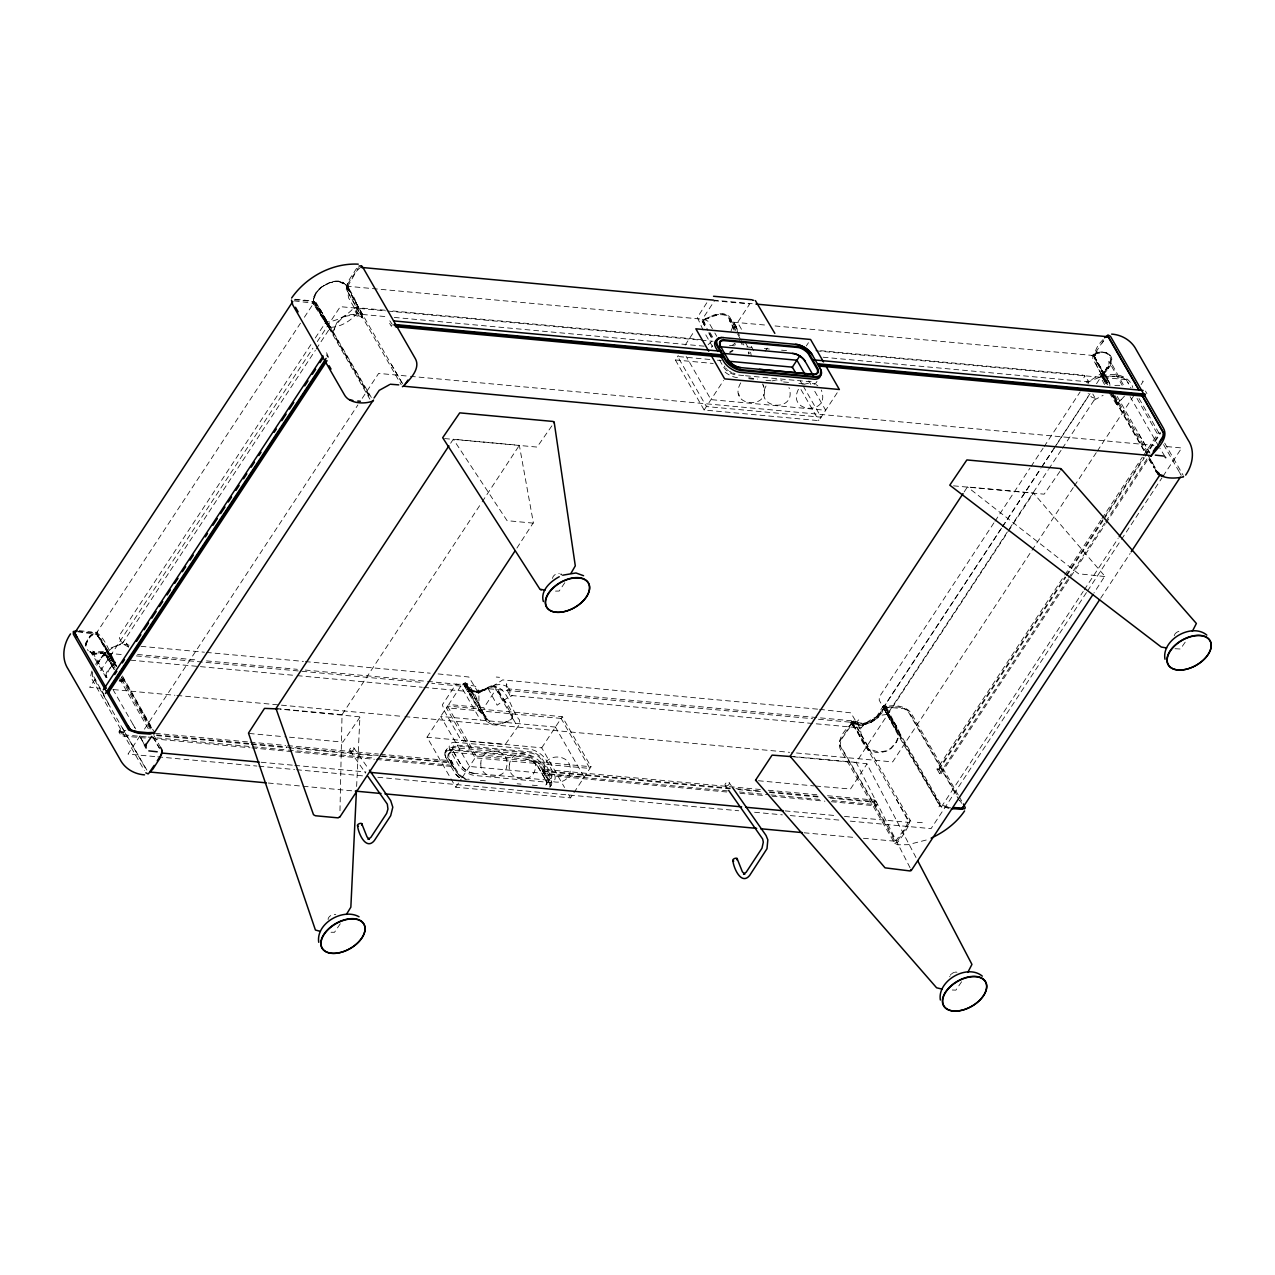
<?xml version="1.0" encoding="UTF-8"?>
<svg xmlns="http://www.w3.org/2000/svg" width="1275" height="1275" viewBox="0 0 1275 1275"><rect width="100%" height="100%" fill="white"/><g stroke="black" fill="none" stroke-linecap="round" stroke-linejoin="round"><path stroke-width="0.75" stroke-dasharray="5 3.75" d="M339.979 810.709L342.035 714.669L481.042 503.529M1104.517 384.556L1100.644 377.177L1100.755 375.169L1107.481 367.12L1106.828 368.045L1109.027 363.662L1108.804 361.255L1122.175 385.353M343.453 282.795C352.729 290.748 358.402 307.227 361.988 317.332L353.334 314.877L346.099 316.168A11.953 7.124 -29.9 0 0 341.11 319.021L336.281 324.488A17.101 10.2 -29.9 0 0 334.608 328.822L333.811 331.149L331.994 332.026L313.602 303.848M1105.266 381.958L1103.226 378.165L1103.05 374.165C1108.66 369.543 1116.677 359.646 1108.326 353.637A17.292 10.312 -29.9 0 0 1103.337 352.203C1080.244 351.007 1110.971 376.237 1109.872 385.688M1105.537 383.711L1102.014 375.36L1108.644 367.949L1108.023 368.762L1110.652 362.546L1110.525 363.646L1110.174 361.048L1124.853 387.52M516.917 548.075L533.348 522.686L519.339 445.342L453.294 439.222L450.011 444.21M356.633 786.484L359.917 716.853L279.958 709.123M92.438 671.989L92.374 675.973L146.386 769.909M145.334 738.018L121.189 735.834L119.053 732.105L119.834 730.033L125.763 730.575M450.681 762.896L451.477 760.824L454.155 765.494L453.278 766.61L450.681 762.896L377.639 756.123M726.654 791.998L544.6 775.152L542.497 770.706L543.246 769.335L760.378 789.496M874.092 802.214L874.873 800.126L877.567 804.796L876.674 805.928L874.092 802.214L828.686 797.991M509.984 695.385L507.083 690.046L506.334 683.751L509.809 690.492L509.984 695.385L861.023 727.977C867.558 720.582 877.057 714.813 887.097 714.558L1048.162 469.933M315.626 293.075L313.363 302.86L315.387 304.47L331.994 332.026L330.034 329.03M886.237 706.669C886.874 716.183 900.931 726.973 899.194 735.548L896.389 742.56L891.305 748.298A12.686 7.57 -29.9 0 1 886.029 751.31L880.292 752.633A18.121 10.806 -29.9 0 1 875.16 752.218L870.172 750.082C862.203 746.927 858.712 731.499 852.529 724.375L851.062 723.945L851.158 722.144L853.788 721.012L858.139 722.973L857.071 722.527L863.366 723.387L862.41 723.483C872.243 722.319 881.153 715.243 883.495 705.617L886.061 706.302L885.663 708.597L900.007 735.468M323.197 318.846L327.834 326.4L313.108 303.514L313.443 299.721M1102.636 378.388L1101.712 375.248C1105.393 369.463 1117.298 360.729 1107.784 353.494A16.623 10.009 -30.6 0 0 1102.923 352.059A15.348 9.212 -30.5 0 0 1097.122 352.729L1093.073 354.689L1092.755 358.817L1106.732 383.6M1093.073 354.689L1101.759 371.822M85.441 645.564L89.123 637.436L96.087 632.161C106 638.775 109.283 652.625 115.403 662.458L113.045 665.375A17.101 10.2 -29.9 0 0 109.14 669.502L106.638 675.192A11.953 7.124 -29.9 0 0 106.941 677.583L91.354 650.298L94.541 652.37L93.33 651.892L105.363 651.525L107.291 652.481L115.85 666.586M85.282 646.09L86.094 642.297M883.304 707.593L897.791 734.448L940.233 806.613M385.066 310.239L355.47 307.482L353.669 308.566L356.586 313.905L386.755 316.71M313.347 300.693L314.144 296.294M1101.903 376.842C1110.732 371.455 1129.682 374.802 1132.742 387.488M1100.644 377.177L1101.712 375.248M347.613 286.445L356.394 271.32L360.14 267.67M1094.986 355.837L1097.568 350.147M359.088 314.144L357.191 312.821L348.553 297.808L347.007 287.178L348.187 286.317M507.083 690.046L509.123 688.978L854.473 721.044L857.772 722.606L861.023 727.977M121.492 676.722L122.798 681.185L119.85 678.746M1111.306 391.457L1116.725 401.306L1117.872 404.526L1116.677 404.573L1119.036 401.657A17.101 10.2 -29.9 0 0 1122.924 397.529M313.108 303.514C313.443 292.533 322.463 284.15 332.902 281.966A16.113 9.802 -31.1 0 1 338.767 281.552M512.423 718.877L511.689 715.1L505.442 703.386L494.509 686.731L495.863 686.54C498.27 696.517 524.838 717.857 505.123 722.128C499.465 724.726 490.461 726.415 486.412 720.391M338.767 281.552L346.704 285.393L346.242 289.521L361.988 317.332M356.633 268.308L348.218 281.281L346.242 289.058L401.227 384.779M85.473 644.433C96.645 615.49 104.55 653.342 114.192 662.506C113.762 665.964 105.745 669.821 105.968 675.383A12.686 7.57 -29.9 0 0 106.909 678.969M737.125 328.838L733.89 322.718L730.575 321.507C727.579 307.673 711.147 317.045 702.86 319.515L707.944 330.592M730.862 331.484L734.496 322.304L767.12 325.221M938.958 806.82L939.691 805.242L885.296 711.163L883.432 707.115L884.388 705.346M704.629 325.826L702.143 320.822L702.86 319.515M91.912 671.017L90.748 675.686L91.513 678.396L144.362 770.467M122.209 681.344L119.133 681.089M445.087 752.298L446.425 749.652M452.896 748.282L452.784 748.776A10.009 5.18 33.4 0 1 456.546 746.162L531.34 753.095A10.009 5.18 33.4 0 1 538.974 756.967A9.658 5.004 33.4 0 1 541.429 759.581L550.178 774.802A9.658 5.004 33.4 0 1 550.625 777.224A10.009 5.18 33.4 0 1 546.832 780.029L547.597 780.013A10.806 5.594 33.4 0 0 551.692 776.985A10.439 5.419 33.4 0 0 551.214 774.355L542.369 759.008A10.439 5.419 33.4 0 0 539.723 756.171A10.806 5.594 33.4 0 0 531.484 752.011L456.53 745.046A10.806 5.594 33.4 0 0 452.434 748.074A10.439 5.419 33.4 0 0 452.912 750.688L453.199 751.389A9.658 5.004 33.4 0 1 452.752 748.967L449.645 753.318M546.417 783.982L549.764 779.009M486.317 719.849L485.52 716.901L480.213 712.183L463.016 683.798L465.152 682.89L467.622 683.958C484.309 701.887 481.344 738.289 512.598 718.383M314.001 296.74C316.806 288.485 325.109 283.719 333.11 281.568A16.623 10.025 -30.6 0 1 339.15 281.153A15.348 9.228 -30.4 0 1 343.469 282.779M1083.862 377.814L1084.69 375.743L1082.316 374.978L815.904 350.243M329.364 329.062L329.396 325.922C324.137 321.555 321.013 303.291 313.156 303.944M888.245 712.821L888.213 715.96L893.727 722.989L885.089 707.976L885.28 704.581M97.538 631.444L97.362 634.838M392.126 324.966L391.377 326.336L388.684 321.667L389.576 320.535L392.158 324.248M1087.957 383.839L1088.866 381.894L1084.69 375.743M359.948 717.235L342.832 742.098L284.835 736.775M798.437 389.273C786.293 413.451 831.236 415.427 821.307 390.07M766.02 385.99C753.445 409.689 797.831 412.861 788.986 387.6M936.997 769.096L939.691 773.766C943.197 774.339 939.213 768.49 936.997 769.096L1063.701 576.651M1102.445 373.942L1104.676 371.312M95.482 664.371L104.821 653.214L106.383 653.374L110.543 660.115M77.855 631.444L96.406 633.165L300.47 323.197M304.39 317.236L314.654 301.649L370.228 398.294M96.661 665.295L104.773 652.991L122.559 654.633M401.848 382.787L346.274 286.142L358.434 267.686M98.095 663.669C103.913 649.74 109.028 655.764 113.618 667.526M310.893 344.617L120.089 634.44L119.34 638.042L122.32 643.556L128.584 647.062M315.26 337.987L325.858 322.161C336.488 321.316 346.736 315.977 353.765 307.881M95.131 679.033L89.648 687.352L99.562 688.277M100.597 670.73L312.917 348.218M317.3 341.572L340.282 306.669L385.879 310.893M122.32 643.556L315.323 350.37M316.216 349.015L330.512 327.324C340.553 327.069 350.051 321.3 356.586 313.905M146.211 736.902L122.527 734.703L121.189 735.834M140.059 735.787L128.026 754.083L155.789 756.649M144.442 729.141L357.861 404.972M362.228 398.326L378.643 373.4L408.398 376.157M482.125 501.872L519.339 445.342M551.868 425.85L537.062 447.079L443.461 438.473M427.013 737.189L447.525 706.031L562.243 716.693L591.026 766.737L570.515 797.879L455.797 787.233L427.013 737.189L541.732 747.835L564.554 787.52M837.213 392.764L818.853 420.654L704.135 410.008L675.367 359.964L678.3 355.502M685.153 345.095L693.727 332.074M340.282 923.753L334.512 932.28L329.651 932.248M564.809 582.691L559.167 591.058L554.179 591.106M455.797 787.233L461.183 779.057M462.251 777.431L476.308 756.091L591.026 766.737M704.135 410.008L723.578 380.492M765.175 351.31L767.279 348.107M541.732 747.835L562.243 716.693M806.294 345.971L808.446 342.72M727.531 790.883L545.923 774.021L544.6 775.152M551.103 785.4L549.876 787.089M964.139 491.943L967.422 486.954L1033.467 493.09L1104.788 576.157L1093.87 593.13M852.146 722.367L840.002 740.839L839.699 745.206L894.763 841.006L897.329 841.133L909.712 822.471L852.146 722.367L814.566 718.877M775.041 325.954L1093.663 355.534L1103.783 340.154M1102.222 343.071L1103.783 340.712M993.91 522.893L879.256 697.043L879.24 700.278L888.213 715.96M995.01 521.22L1029.945 468.148M1031.045 466.491L1043.062 448.242M1044.145 446.585L1080.18 391.855M950.592 807.808L941.332 806.947L883.766 706.86L1001.624 527.85M1002.389 526.702L1040.91 468.164M1041.787 466.841L1052.911 449.932M1053.819 448.561L1090.029 393.577M1096.516 383.727L1102.03 375.344L1122.414 377.241L1126.144 379.552L1130.861 387.728M1001.544 528.232L884.866 705.457L884.117 709.043L887.097 714.558M1002.628 526.591L1040.798 468.61M1041.882 466.953L1089.854 394.087M1048.672 469.152L1061.677 449.39M1062.394 448.306L1095.305 398.326L1092.803 393.991M910.047 867.717L856.178 762.402L1007.202 532.982M1008.302 531.324L1033.467 493.09M1059.939 471.383L1044.177 494.174L950.64 485.568M1124.486 396.095L1117.41 403.793L1117.872 404.526M1073.263 487.608L892.675 761.908L791.568 752.521M1074.363 485.95L1096.245 452.705M1097.345 451.047L1133.459 396.174M1141.125 384.54L1143.308 381.225L1139.34 380.858M1064.8 574.993L1100.835 520.232M1101.935 518.574L1142.336 457.199M1143.436 455.542L1158.72 432.305M938.448 769.335L1065.135 576.89M1066.235 575.232L1143.771 457.438M1144.87 455.781L1160.154 432.56M939.053 769.733L1065.757 577.288M1066.84 575.631L1102.891 520.869M1103.975 519.212L1144.392 457.837M1145.476 456.179L1160.776 432.942M939.691 773.766L1067.478 579.663M1068.578 578.005L1104.612 523.244M1105.712 521.587L1147.213 458.554M940.998 773.766L1105.027 524.599M1105.919 523.26L1148.711 458.235M941.332 806.947L1083.192 591.472M1084.276 589.815L1118.111 538.433M1086.459 592.572L931.053 828.638L849.756 821.084M1087.559 590.915L1120.39 541.046M1121.49 539.373L1161.971 477.87M1163.071 476.213L1181.67 447.955L1163.836 446.298M1100.66 598.214L1130.128 553.462M961.621 981.75L955.883 990.133L951.278 989.958M1185.192 642.17L1180.427 649.023L1174.036 648.656M706.796 302.781L697.361 317.459L703.242 330.384M740.759 382.851C726.208 407.888 774.435 410.215 762.593 383.982M883.942 705.856C881.758 716.375 873.901 723.053 862.553 724.901L863.382 724.774L858.075 724.391L853.82 722.256C845.962 727.611 835.364 740.281 840.815 750.242L894.715 843.365L897.951 844.815L907.975 844.688L927.371 839.731M1103.098 339.58C1087.033 355.677 1096.723 367.391 1108.756 384.843M533.332 523.148L507.068 520.662L453.294 439.222M316.694 291.8L323.786 285.664L333.397 281.695A17.292 10.328 -29.9 0 1 339.596 281.281L346.561 285.138C350.721 288.867 351.326 298.159 356.283 302.605M123.452 641.819L119.595 644.608L106 649.852M1094.157 400.063L1103.114 395.314M485.488 717.076L469.455 689.169L466.682 685.01L464.323 684.101L455.876 684.372L442.361 704.804L444.513 711.131L460.036 738.384L463.765 740.918L505.251 744.457L519.531 724.327L519.531 719.961C510.255 710.558 506.653 678.507 487.289 688.675M856.848 721.825L858.697 719.849M1105.696 369.654C1110.254 365.941 1113.234 357.685 1107.226 353.844A16.113 9.786 -31.2 0 0 1102.508 352.458L1093.679 354.259M1100.883 377.081L1102.987 377.017M362.514 316.312L361.255 316.981L356.92 314.813A18.121 10.806 -29.9 0 0 351.788 314.399L346.035 315.722A12.686 7.57 -29.9 0 0 340.76 318.734L336.696 322.957L333.381 331.006L332.074 331.564M483.99 716.231L482.524 711.466M708.167 344.712L711.848 341.126M1094.157 353.924L1094.938 355.088M898.222 731.356L900.086 735.006L898.269 735.866L897.472 738.193A17.101 10.2 -29.9 0 1 895.799 742.528L890.954 748.011A11.953 7.124 -29.9 0 1 885.982 750.863L878.746 752.154L871.032 749.588L869.215 750.481L867.064 746.975M850.489 724.152L854.107 722.798L910.015 820.032L908.74 825.435L903.8 834.169L898.126 841.755L894.715 843.365M114.192 662.506L115.403 662.458M1086.555 382.58L1101.393 376.539M115.132 668.036L107.036 655.175L104.422 655.031L103.084 653.294L93.968 654.378A17.292 10.312 -29.9 0 1 88.995 652.928M423.778 687.384L479.783 692.58L490.668 685.854L495.863 686.54M129.126 645.23C120.822 641.803 109.108 648.226 105.729 654.649M817.594 709.155L502.653 679.91L488.405 689.058L497.154 705.202L508.454 697.074L512.63 695.624M851.158 722.144L853.788 721.793L870.092 749.7M732.679 344.983L735.069 343.278M89.489 651.7A16.113 9.435 -28.7 0 0 94.191 653.055L107.291 652.481M733.89 322.718L737.508 328.424M455.701 684.548L456.498 684.022M1103.257 372.22L1090.778 380.237L1086.364 381.655M883.495 705.617L876.196 717.203L870.65 721.076L863.812 723.578A16.113 9.419 -28.8 0 1 857.932 723.961L851.796 721.682M484.596 690.301L490.604 686.763L494.509 686.731M1104.803 576.523L1078.618 573.782L967.422 486.954M1103.752 376.651C1111.545 376.173 1124.199 374.356 1128.232 383.153M486.078 716.47L480.579 711.657L463.367 683.528L464.116 683.113L474.061 699.465M708.916 317.937L702.477 319.802M803.808 384.349L809.545 382.962L814.805 383.966M711.609 316.057C717.873 312.678 730.4 311.817 731.212 321.284L734.336 322.432M485.472 689.711L479.671 691.942L471.559 691.799L487.034 720.04M869.55 750.72L853.342 724.885L851.604 724.806L841.102 739.851L840.113 745.269L895.799 840.847L905.648 827.571L908.374 821.196L895.321 797.497M772.22 380.858L776.507 379.918L782.117 380.89M1093.854 355.167L1109.282 385.847M958.274 795.042L911.864 714.335C907.258 705.426 890.874 703.481 883.814 708.087L898.317 734.033M482.619 690.891L476.802 692.006L469.455 690.699M886.221 706.031C879.878 712.072 875.16 723.355 863.733 724.184A16.623 9.802 -29.3 0 1 857.677 724.582A15.348 9.084 -29.7 0 1 853.373 722.989C851.238 720.359 849.947 725.379 852.816 724.567M733.762 324.041L734.639 323.85M119.276 680.579L123.006 680.324M748.76 377.767L757.525 379.058M703.943 320.168C711.514 316.822 727.595 308.821 730.177 322.049L733.252 323.133M922.319 822.694L913.761 822.04M1114.828 385.544L1116.677 385.353A18.121 10.806 -29.9 0 1 1121.729 385.879M488.803 688.755L812.605 718.702M294.302 300.884L313.953 303.322M461.964 777.511A10.567 5.482 33.4 0 1 459.829 775.917A10.216 5.291 33.4 0 1 457.231 773.16L448.433 757.844A10.216 5.291 33.4 0 1 447.955 755.278A10.567 5.482 33.4 0 1 451.972 752.314L452.561 752.298A9.945 5.148 33.4 0 0 448.784 755.087A9.61 4.973 33.4 0 0 449.23 757.509L457.98 772.698A9.61 4.973 33.4 0 0 460.418 775.312A9.945 5.148 33.4 0 0 468.005 779.153L469.216 779.328M295.194 299.258L309.427 300.661L316.614 303.928L370.882 398.007M463.016 683.798L465.869 684.468L467.813 689.52L472.387 692.07L471.559 691.799M496.278 677.041L499.513 677.328M851.668 724.503L855.031 728.487M79.146 630.647L91.338 631.922L98.542 635.173M451.972 752.314L453.709 752.346M538.034 766.721L545.588 779.854L547.597 780.013M77.711 631.778L96.071 634.281M347.565 285.696L348.426 288.517M713.219 300.087L752.186 303.705M346.274 286.142L704.485 319.403L708.135 321.316L713.888 331.325M294.27 299.768L314.654 301.649M392.955 310.973L700.804 339.548M387.871 311.084L699.162 339.979M701.138 340.17L713.044 341.27M816.143 350.848L1129.427 379.934M729.523 345.334L735.149 345.86M746.783 346.943L752.648 347.485M764.378 348.585L770.243 349.127M781.559 350.179L787.185 350.689M394.278 317.411L707.625 346.497M823.108 357.223L1088.866 381.894M709.84 359.486L677.647 356.49L706.414 406.55L821.132 417.196L803.282 386.134M717.411 360.188L721.315 360.554M675.367 359.964L713.235 363.471M743.644 375.567L734.894 374.691A10.806 5.594 33.4 0 1 726.654 370.515A10.439 5.419 33.4 0 1 724.009 367.694L723.308 366.594M745.508 375.743L795.6 380.38M797.465 380.556L809.864 381.655A10.806 5.594 33.4 0 0 812.43 381.002M748.712 378.707L754.322 379.233M765.972 380.317L771.837 380.858M783.567 381.942L789.432 382.484M798.883 383.361L806.374 384.062M328.552 357.303L326.559 352.697L325.252 352.697L327.803 357.127M410.375 376.332L1153.923 445.373M883.766 706.86L904.166 708.757L907.896 711.067L956.122 794.899M141.015 646.329L204.398 652.21M206.375 652.402L303.434 661.406M305.41 661.597L430.201 673.184M438.122 673.917L468.818 677.009L478.906 693.632L478.954 703.513L470.316 688.5L468.26 686.858L431.763 683.352M819.57 709.33L850.855 712.852L860.434 729.045L861.741 739.054M137.493 654.473L196.701 659.972M206.566 660.896L297.346 669.327M305.235 670.06L425.611 681.232M427.587 681.408L474.364 685.902L476.515 687.209L479.783 692.58M136.393 655.924L423.842 682.603M130.735 660.163L295.338 675.447M297.282 675.638L422.28 687.241M113.443 689.568L174.914 695.273M176.89 695.449L402.932 716.438M404.924 716.614L789.576 752.33M275.99 708.533L342.035 714.669M790.117 756.266L856.178 762.402M793.082 756.76L866.745 763.677L916.709 858.888M249.247 733.476L282.859 736.599M453.167 752.362L527.34 759.247A9.945 5.148 33.4 0 1 534.926 763.087A9.61 4.973 33.4 0 1 537.365 765.685L545.796 780.364M758.402 780.746L813.769 785.894M815.745 786.069L850.505 789.002L867 763.932M155.375 733.332L248.147 741.938M250.123 742.13L285.648 745.429M287.624 745.604L378.436 754.035M380.412 754.226L451.477 760.824M768.283 790.229L819.602 794.994M827.507 795.727L874.873 800.126M119.085 731.388L126.99 732.121M156.602 734.878L249.374 743.484M251.35 743.676L450.728 762.179M542.497 770.706L733.97 788.476M735.946 788.667L761.605 791.042M769.51 791.775L820.829 796.54M828.718 797.273L874.124 801.497M119.053 732.105L126.942 732.838M156.554 735.595L249.342 744.202M251.318 744.393L286.843 747.692M288.819 747.867L375.679 755.932M542.465 771.423L729.985 788.827M737.89 789.56L761.573 791.759M769.462 792.492L820.797 797.258M148.187 737.093L250.84 746.608M252.817 746.799L286.365 749.907M288.341 750.098L375.201 758.163M377.177 758.338L454.155 765.494M739.388 791.982L768.984 794.723M770.961 794.915L822.295 799.68M832.161 800.588L877.567 804.796M152.777 738.767L249.948 747.74M251.924 747.915L374.308 759.278M376.284 759.47L453.278 766.61M740.026 793.289L765.685 795.68M772.06 796.206L824.909 801.178M831.268 801.704L876.674 805.928M473.264 773.256L546.385 779.965M480.388 780.364L485.982 780.874M499.561 782.133L503.466 782.499M517.156 783.774L521.061 784.141M532.328 785.177L537.907 785.703M261.168 762.259L292.804 765.191M294.78 765.383L365.957 771.981M785.145 810.9L836.559 815.681M844.464 816.414L909.712 822.471M157.765 756.84L256.912 766.052M258.889 766.227L294.573 769.542M296.565 769.733L363.981 775.981M377.862 777.272L738.719 810.773M754.593 812.255L782.34 814.837M790.277 815.57L839.843 820.16M268.292 783.025L353.318 790.93M804.143 832.782L855.541 837.548M863.446 838.281L895.082 841.229M106.016 655.238L104.422 655.031M947.978 807.011L940.982 804.796L885.663 708.597M494.668 686.077C486.237 687.209 469.567 698.413 466.315 683.926L463.367 683.528M525.603 759.087L526.878 759.262A10.567 5.482 33.4 0 1 534.942 763.358A10.216 5.291 33.4 0 1 537.524 766.116M473.933 773.24L472.037 773.08A10.009 5.18 33.4 0 1 464.403 769.223A9.658 5.004 33.4 0 1 461.948 766.61L452.912 750.704M737.46 377.655L735.85 377.432A14.599 7.57 33.4 0 1 724.71 371.79A14.168 7.331 33.4 0 1 723.371 370.563M852.242 724.551L851.062 723.945M948.951 808.462L939.691 805.242M1095.305 398.326L1091.655 397.178L1088.133 393.29M1091.751 355.358L1094.619 357.207M850.234 722.192L857.724 725.284A17.292 10.312 -29.9 0 0 863.908 724.885L871.16 722.192L877.582 717.968L881.774 713.107L884.34 706.382L885.966 707.211M910.015 820.032L910.844 821.419M346.704 285.393L348.155 285.935M858.521 727.738L860.434 729.045M477.153 692.325L478.906 693.632M1105.154 352.426L1106.333 352.777M483.863 708.533L484.739 708.804M326.607 321.842L330.512 327.324M465.152 682.89L466.873 683.655C467.989 693.919 482.046 691.911 488.07 687.241A21.181 12.623 -29.9 0 1 494.19 685.042L501.187 684.404L506.573 686.205A21.181 12.623 -29.9 0 1 509.283 689.185M470.332 689.791L471.097 690.094L468.642 687.576L472.547 693.441M855.35 722.941L853.82 722.256M105.65 653.039L92.979 653.246L93.983 653.645L90.493 651.366L105.968 677.344L105.363 676.292M815.825 384.476L817.817 385.783M114.017 669.12L104.311 653.262L99.737 653.007A15.348 9.132 -29.5 0 1 93.888 653.692A16.623 9.802 -29.2 0 1 89.059 652.258M96.406 633.771L114.686 662.092L113.156 658.458M313.395 302.063L319.499 308.423L333.078 331.819M345.684 284.437L346.561 285.138M315.977 302.382L371.455 397.673M97.251 634.615L116.583 666.57M120.424 678.746L122.798 681.185L121.332 677.742M702.143 320.822L704.916 326.161M87.337 649.613L88.294 650.776M853.118 724.041L851.875 722.813L851.78 724.423M329.396 325.922L323.882 318.893L315.26 303.88M1115.099 401.912L1117.378 404.94L1110.971 391.983M1116.677 404.573L1108.373 391.409M729.045 782.547L731.292 785.751M725.316 785.607L727.547 788.811M353.717 747.708L368.284 768.538M349.988 750.768L365.638 773.144M468.626 690.062L467.574 688.516L486.683 721.746L486.046 718.494M1164.808 456.227L1159.868 448.21M724.28 366.068L724.949 367.104M1156.027 470.507L1149.078 458.777M1148.01 452.705L1114.398 394.66M1150.05 453.167L1136.854 430.615M402.677 383.775L389.481 361.223M853.342 724.885L868.195 750.337M105.968 655.509L112.901 667.239M315.387 304.47L369.862 399.139M97.49 635.428L112.455 661.103M739.627 340.441L742.592 345.461M498.382 690.413L505.394 702.366M110.925 655.876L100.693 638.345M146.864 770.1L121.189 725.73M1158.863 446.489L1129.905 396.302M1148.887 459.207L1153.875 467.797M1150.321 459.255L1155.23 467.766M1145.476 391.09L1146.942 393.64M1139.053 398.485L1159.883 434.679M1164.728 443.11L1182.961 474.953M1137.045 398.485L1158.863 436.401M1163.565 444.592L1181.24 475.336M1093.663 355.534L1110.541 384.875M1117.187 396.397L1149.237 452.179M1102.03 375.344L1106.987 383.966M1113.936 396.047L1146.687 453.007M1147.675 454.729L1155.612 468.531M1144.073 450.155L1112.868 395.84M1143.898 450.617L1111.864 394.836M808.828 380.938L810.804 384.381M814.773 391.298L825.69 410.279L710.972 399.617L686.173 356.474M800.302 380.954L802.278 384.412M801.003 389.592L818.853 420.654M741.476 329.285L737.556 322.463L749.716 304.008L714.526 300.741L702.382 319.196L706.302 326.017M751.278 346.322L755.183 353.127M737.556 330.368L733.555 323.069M741.365 340.68L744.186 345.589M714.845 332.998L716.773 336.329M710.207 332.823L713.155 337.939M712.613 346.8L704.183 332.042M719.514 359.996L722.351 364.937M959.262 796.748L961.748 801.067M956.537 794.452L910.35 714.127C906.716 705.633 891.878 706.015 886.013 708.087M959.979 800.445L961.621 803.298M957.095 796.62L961.031 803.441M568.523 794.437L570.515 797.879M543.246 769.335L545.923 774.021M515.642 723.371L496.055 689.313L483.894 707.768L448.72 704.501L460.865 686.046L480.452 720.12M447.525 706.031L476.308 756.091M453.47 751.788L461.741 766.052A10.439 5.419 33.4 0 0 464.387 768.873A10.806 5.594 33.4 0 0 472.627 773.048M128.648 647.158L126.56 643.158L127.548 646.728M116.758 666.108L96.087 632.161L91.035 635.906L87.417 640.512L86.031 645.278L86.62 648.29M122.4 675.925L154.418 732.328M123.181 678.061L152.745 729.89M96.406 633.165L115.26 665.98M121.794 677.344L151.98 729.81M121.571 679.145L152.984 733.842M104.773 652.991L114.352 669.662M119.643 678.874L149.414 730.639M153.382 737.54L159.343 747.899M112.917 689.424L135.548 728.822M103.913 694.572L102.239 691.448M119.834 730.033L122.527 734.703M1109.744 383.456L1095.129 357.637M1113.187 394.692L1118.111 403.282M362.355 314.064L347.74 288.246M139.74 708.565L151.964 730.097M152.745 736.52L160.905 751.039M108.853 704.23L92.501 674.22M1107.497 384.779L1103.497 377.049M153.972 735.563L160.586 747.389M139.852 736.408L143.406 742.672L139.469 735.755M132.967 724.296L134.943 727.754M739.532 335.548L730.607 319.148L736.679 332.408M737.603 334.066L740.424 339.038M708.916 332.313L711.848 337.508M1110.382 392.254L1114.414 399.442M734.32 329.205L729.268 319.627L735.34 332.823M708.9 333.412L711.785 338.353M1179.518 472.34L1180.857 474.746M1103.56 377.639L1107.29 384.397M745.238 342.194L747.915 347.214M893.775 721.905L897.504 728.902L886.061 706.302M348.33 288.293L362.849 316.551L361.192 313.411M1101.919 376.141L1105.6 383.09M142.784 741.604L144.442 744.839M545.588 779.854L546.337 781.432A10.216 5.291 33.4 0 1 546.816 783.998A10.567 5.482 33.4 0 1 545.907 785.878M445.533 756.776L446.409 758.609M104.789 652.848L105.363 654.712M546.337 781.432L546.114 780.89A9.61 4.973 33.4 0 1 546.561 783.296A9.945 5.148 33.4 0 1 544.489 785.798M734.926 343.963L735.324 344.967M763.996 387.281L763.135 384.907M738.607 393.736L739.452 396.127M357.191 312.821L355.868 302.828M748.282 352.203L748.648 354.115M750.592 352.219L751.326 355.996M748.903 351.836L749.27 353.749M467.112 779.631A14.599 7.57 33.4 0 1 459.271 774.961A14.168 7.347 33.4 0 1 454.808 769.765L447.127 756.426A14.168 7.331 33.4 0 1 445.788 751.517A14.599 7.57 33.4 0 1 451.35 747.421L527.117 754.465A14.599 7.57 33.4 0 1 538.257 760.107A14.168 7.347 33.4 0 1 542.736 765.303L550.402 778.643A14.168 7.331 33.4 0 1 551.74 783.551A14.599 7.57 33.4 0 1 549.684 786.755M711.434 347.342A14.599 7.57 33.4 0 1 712.47 345.732M816.956 381.353A14.599 7.57 33.4 0 1 814.135 384.03M735.038 373.591A10.009 5.18 33.4 0 1 732.774 372.938M731.643 372.459A10.009 5.18 33.4 0 1 729.443 371.232M728.392 370.515A10.009 5.18 33.4 0 1 727.403 369.718M726.495 368.889A9.658 5.004 33.4 0 1 725.682 368.013M549.844 786.962A14.392 7.459 33.4 0 0 550.465 785.129A13.977 7.236 33.4 0 0 549.143 780.284L541.477 766.944A13.977 7.236 33.4 0 0 537.062 761.828A14.392 7.459 33.4 0 0 526.081 756.266L450.346 749.238A14.392 7.459 33.4 0 0 444.879 753.27A13.977 7.236 33.4 0 0 446.202 758.099L454.904 773.224A13.356 6.917 33.4 0 0 458.283 776.826A13.77 7.14 33.4 0 0 459.637 777.909M459.701 777.686A14.392 7.459 33.4 0 1 458.283 776.571A13.977 7.236 33.4 0 1 453.868 771.439M549.637 785.304A13.356 6.917 33.4 0 0 549.015 781.957L539.867 766.052A13.356 6.917 33.4 0 0 536.472 762.434A13.77 7.14 33.4 0 0 525.969 757.111L450.362 750.098A13.77 7.14 33.4 0 0 445.134 753.955A13.356 6.917 33.4 0 0 445.756 757.318M465.502 779.312A10.567 5.482 33.4 0 1 464.307 778.802M1174.275 635.747A4.797 2.853 -29.9 0 1 1174.578 634.695M1174.881 634.153A4.797 2.853 -29.9 0 1 1181.463 631.189M552.649 578.515A4.797 2.853 -29.9 0 1 554.689 574.929A4.797 2.853 -29.9 0 1 559.279 573.367M949.747 976.793A4.797 2.853 -29.9 0 1 949.843 976.283M950.353 975.216A4.797 2.853 -29.9 0 1 951.23 974.164M951.788 973.702A4.797 2.853 -29.9 0 1 954.417 972.347M955.102 972.188A4.797 2.853 -29.9 0 1 956.935 972.235M328.121 919.562A4.797 2.853 -29.9 0 1 330.783 915.546A4.797 2.853 -29.9 0 1 335.803 914.701M480.85 763.135C479.273 779.965 506.956 780.922 506.924 764.283C508.518 747.453 480.834 746.497 480.85 763.135M544.106 769C542.528 785.83 570.212 786.803 570.196 770.148C571.774 753.334 544.09 752.362 544.106 769M509.522 764.219C505.888 780.826 533.285 785.049 535.245 768.474C538.879 751.883 511.482 747.644 509.522 764.219M456.259 742.289L454.761 742.225A14.599 7.57 33.4 0 0 449.214 746.321A14.168 7.331 33.4 0 0 450.553 751.23L458.219 764.57A14.168 7.347 33.4 0 0 462.697 769.765A14.599 7.57 33.4 0 0 473.838 775.407L549.605 782.452A14.599 7.57 33.4 0 0 555.167 778.356A14.168 7.331 33.4 0 0 553.828 773.447L546.146 760.107A14.168 7.347 33.4 0 0 541.668 754.912A14.599 7.57 33.4 0 0 530.528 749.27L456.259 742.289M561.096 718.415L446.377 707.768L475.161 757.812L589.879 768.458L561.096 718.415M555.406 727.069L440.688 716.423L469.471 766.466L584.189 777.113L555.406 727.069M463.765 740.918L461.885 740.265L463.765 740.918M105.761 653.087L104.948 652.736L105.761 653.087M726.128 785.958A2.422 1.546 -34.8 0 0 729.364 783.296A2.422 1.546 -34.8 0 0 726.049 782.993A2.422 1.546 -34.8 0 0 726.128 785.958M350.8 751.102A2.422 1.546 -34.9 0 0 354.036 748.457A2.422 1.546 -34.9 0 0 350.721 748.138A2.422 1.546 -34.9 0 0 350.8 751.102"/><path stroke-width="1.5" d="M963.502 806.9L961.892 808.095L953.19 807.489M356.442 790.436L350.848 907.163L346.418 914.414M154.195 733.635L154.418 732.328L150.099 734.113L138.146 733.237L128.695 730.049L73.376 634.281L73.297 631.555L77.01 630.679M963.039 493.6L790.117 756.266L885.025 867.829L910.127 870.968L910.94 869.486M1183.487 476.276L1183.391 476.914C1174.849 478.699 1161.127 479.432 1155.819 470.889M1163.246 435.349L1163.31 432.815L1141.986 395.409M448.912 445.868L275.99 708.533L313.491 814.693L315.355 815.745L338.178 817.865L339.851 816.59M372.906 401.418L373.511 400.015M372.491 401.083C364.746 404.43 349.175 403.713 344.377 394.74L292.852 305.139L291.497 300.103M374.053 398.007L379.233 390.341L389.257 384.827M553.908 422.742L553.27 421.467L459.733 412.861L442.696 437.707L539.867 589.114L544.951 590.245M1060.975 469.822L1060.465 468.547L966.864 459.94L949.779 485.169L1161.286 647.047L1166.657 647.971M1162.88 436.448L1159.294 442.313M1185.686 475.081C1192.763 464.945 1195.281 450.665 1188.061 439.907L1136.312 349.892C1131.658 340.632 1121.904 334.783 1111.657 334.114M70.508 633.898C63.352 644.034 61.057 658.394 68.181 669.168L119.946 759.183C124.536 768.506 134.321 774.196 144.537 774.865M292.82 301.537L74.699 632.91L106.383 688.293M954.306 808.159L961.876 808.844L963.023 807.218M1157.764 473.997L1158.784 472.929M103.339 689.791L323.069 356.012M114.67 674.555L116.854 671.24M122.32 662.936L124.504 659.621M136.521 641.373L140.888 634.727M144.155 629.754L148.537 623.124M151.805 618.136L156.172 611.506M159.455 606.533L162.722 601.561M167.105 594.915L170.372 589.942M174.739 583.297L178.022 578.324M182.389 571.694L185.672 566.722M190.039 560.076L193.306 555.103M205.323 536.855L207.506 533.54M212.973 525.236L217.34 518.606M220.623 513.618L224.99 506.988M228.257 502.015L231.54 497.043M235.907 490.397L239.19 485.424M243.557 478.778L246.824 473.806M251.191 467.176L254.474 462.203M258.841 455.557L261.024 452.243M274.141 432.337L276.324 429.022M281.775 420.718L286.142 414.088M289.425 409.1L293.792 402.47M304.709 385.879L307.992 380.906M312.359 374.26L315.642 369.288M320.009 362.658L323.276 357.685M105.474 693.52L326.113 358.387M107.18 692.245L325.619 360.442M108.614 692.5L327.069 360.697M372.22 401.752L153.956 733.268L133.572 731.372L129.97 729.188L108.136 691.337M154.227 765.383L149.812 771.773M157.255 760.761L162.323 753.079L259.192 762.067M407.888 380.077L403.824 386.229L1151.213 455.621C1157.333 448.688 1169.047 438.154 1163.422 428.225L1110.461 336.297L1108.007 334.99L1104.58 337.748M339.74 817.195L514.733 551.39M570.961 573.352L575.296 565.861L554.131 421.85M792.03 367.646L799.871 355.757M1156.186 447.031L1153.285 451.334M1119.211 536.775L1159.581 475.432L1163.294 475.782M911.163 870.666L1092.771 594.803M962.067 808.732L1099.56 599.872M1131.212 551.804L1180.315 477.217M967.773 972.411L971.948 964.394L917.633 860.641M1192.364 631.268L1196.38 623.475L1061.214 468.929M291.624 298.015C306.319 276.882 332.297 262.825 358.243 264.164M964.569 810.948C956.378 823.012 944.281 832.081 931.133 838.137M153.685 733.906L154.371 732.998M1105.808 337.078L1108.612 336.998L1139.053 389.943M151.677 736.408L145.796 744.903L146.019 744.01L146.099 748.074L144.442 744.839M730.001 352.219L732.679 350.593M559.263 576.746C550.577 581.32 540.122 590.612 543.357 601.529M75.671 632.049L74.97 633.324L76.723 636.735M359.04 266.061L361.558 265.742L363.837 269.089L415.395 358.769C420.893 368.698 409.546 380.077 402.82 386.484L402.39 386.723M152.506 732.44L147.709 732.711M562.673 575.2L575.965 572.969L583.567 575.726M1106.828 337.222L1108.118 337.19M145.828 772.841L148.123 773.893L152.904 769.048L160.076 757.956L162.292 750.608L161.973 751.899M390.198 384.221L398.756 384.875M157.208 751.788L148.824 750.879M1155.309 455.127L1163.692 456.036M723.435 337.572L721.395 337.524A14.392 7.459 33.4 0 0 715.913 341.572A13.977 7.236 33.4 0 0 717.235 346.402L724.901 359.741A13.977 7.236 33.4 0 0 729.316 364.873A14.392 7.459 33.4 0 0 740.313 370.435L816.032 377.464A14.392 7.459 33.4 0 0 821.498 373.432A13.977 7.236 33.4 0 0 820.192 368.587L811.474 353.478A13.356 6.917 33.4 0 0 808.095 349.86A13.77 7.14 33.4 0 0 797.576 344.537L722.877 337.588M719.546 346.657L793.114 353.43M728.153 359.502L729.013 361A9.61 4.973 33.4 0 0 731.452 363.614A9.945 5.148 33.4 0 0 739.038 367.455L814.422 374.388A10.567 5.482 33.4 0 0 818.423 371.423A10.216 5.291 33.4 0 0 817.96 368.858L809.147 353.542A10.216 5.291 33.4 0 0 806.565 350.768A10.567 5.482 33.4 0 0 798.501 346.688L723.578 339.74A10.567 5.482 33.4 0 0 719.578 342.704A10.216 5.291 33.4 0 0 720.056 345.27L720.789 346.832M713.538 296.262L751.836 299.752M752.664 300.215L753.684 300.294M360.905 267.383L713.219 300.087M755.963 304.072L1108.294 336.775M393.529 320.902L721.65 351.31M813.418 359.837L1143.085 390.437M723.929 353.446L796.923 360.219L804.86 374.037M394.134 324.44L721.825 354.864M817.546 363.742L1145.221 394.166M394.103 325.157L721.778 355.582M817.498 364.475L1145.189 394.883M395.33 326.703L723.005 357.127M818.725 366.005L1144.44 396.254M727.18 361.096L792.365 367.152L795.345 372.332M759.406 369.336L813.227 374.34M357.781 401.019L360.395 401.258M277.982 708.948L264.515 708.374L248.482 733.093L315.419 930.033L320.392 931.387M791.106 756.585L772.076 755.119L755.565 780.188L936.599 987.79L942.018 989.097M369.909 772.347L741.652 806.868M745.604 807.234L783.169 810.725M149.669 772.012L266.316 782.85M355.295 791.106L381.002 793.496M384.954 793.863L756.681 828.367M760.649 828.75L802.166 832.591M951.437 808.812L964.681 808.828L965.271 807.728L963.39 803.935M137.286 731.738L130.879 730.081L128.01 725.905M792.46 353.462L794.357 353.605A10.009 5.18 33.4 0 1 801.975 357.478A9.658 5.004 33.4 0 1 804.429 360.092L812.924 374.914M740.775 367.614L739.5 367.423A10.567 5.482 33.4 0 1 731.452 363.343A10.216 5.291 33.4 0 1 728.854 360.586M795.52 344.33L797.114 344.569A14.392 7.459 33.4 0 1 808.111 350.131A13.977 7.236 33.4 0 1 812.51 355.247M1163.613 475.782L1161.063 475.161M352.936 400.525L349.493 399.537M756.426 780.571L755.565 780.188M541.269 589.911L540.457 589.703M1151.245 456.259L1149.875 455.701L1151.309 455.653L1163.374 437.166L1163.724 432.974L1142.002 395.059M359.04 916.773C343.087 907.768 315.802 923.339 318.734 942.305M1158.959 474.396L1156.027 470.507M1206.819 635.093C1191.79 622.375 1161.334 639.795 1164.983 659.239M982.292 976.14C967.295 963.47 937.157 980.666 940.36 1000.014M1164.872 456.801L1165.78 457.741M755.39 300.629L774.833 333.365M732.408 787.36L766.036 835.46L767.837 839.843L766.992 848.72L749.636 875.479C741.173 885.838 733.412 867.478 732.95 860.832M728.663 790.404L762.657 839.014L763.311 842.169L761.988 848.21L746.194 872.212L743.548 874.124L744.52 873.885L742.385 871.813L737.077 858.505M369.415 770.148L390.708 800.62L392.796 807.187L390.676 815.745L374.308 840.623C365.845 850.999 358.084 832.639 357.637 825.993M367.869 776.347L387.329 804.158L387.951 809.035L386.66 813.37L370.866 837.372L368.236 839.285L369.192 839.046L367.057 836.974L361.749 823.666M805.338 361.733L804.637 360.634A10.439 5.419 33.4 0 0 801.991 357.813A10.806 5.594 33.4 0 0 793.751 353.637M1108.533 337.556L1139.117 390.421M1157.604 471.989L1159.581 475.432M823.491 361.893L810.581 339.469L695.863 328.807L708.773 351.247M826.471 367.072L839.364 389.512L724.646 378.866L710.749 354.705M720.598 346.338L728.344 359.964M717.905 351.39L715.976 348.043A14.168 7.347 33.4 0 1 714.637 343.15A14.599 7.57 33.4 0 1 718.861 339.182M720.773 356.394L723.658 361.399A14.168 7.331 33.4 0 0 728.121 366.594A14.599 7.57 33.4 0 0 739.277 372.236L815.044 379.265A14.599 7.57 33.4 0 0 820.59 375.185A14.168 7.347 33.4 0 0 820.367 372.89M295.497 307.291L298.127 311.849M329.093 365.734L331.038 369.081M160.586 747.389L162.292 750.608M812.653 374.276L813.179 375.296M819.984 368.093L820.622 369.383A13.356 6.917 33.4 0 1 821.243 372.73A13.77 7.14 33.4 0 1 816.016 376.587L740.424 369.575A13.77 7.14 33.4 0 1 729.906 364.252A13.356 6.917 33.4 0 1 726.527 360.65L717.379 344.728A13.356 6.917 33.4 0 1 716.757 341.381A13.77 7.14 33.4 0 1 721.985 337.524M813.817 374.388A9.945 5.148 33.4 0 0 817.594 371.599A9.61 4.973 33.4 0 0 817.148 369.192L808.414 353.988A9.61 4.973 33.4 0 0 805.975 351.39A9.945 5.148 33.4 0 0 798.389 347.549L723.594 340.6A9.945 5.148 33.4 0 0 719.833 343.389A9.61 4.973 33.4 0 0 720.279 345.812M561.064 574.228A4.797 2.853 -29.9 0 1 561.287 574.627M733.747 861.119A2.422 1.227 -21.9 0 1 733.109 859.493A2.422 1.227 -21.9 0 1 736.297 858.218A2.422 1.227 -21.9 0 1 736.934 859.844M358.434 826.264A2.422 1.227 -21.9 0 1 357.797 824.654A2.422 1.227 -21.9 0 1 360.968 823.379A2.422 1.227 -21.9 0 1 361.606 825.005M744.584 874.22L743.692 873.805L744.584 874.22M369.256 839.364L368.363 838.966L369.256 839.364M1182.993 669.837A24.193 14.423 -29.9 0 0 1210.612 641.723A24.193 14.423 -29.9 0 0 1173.685 646.473A24.193 14.423 -29.9 0 0 1182.993 669.837M561.367 612.127A24.193 14.423 -29.9 0 0 588.986 584.014A24.193 14.423 -29.9 0 0 552.059 588.763A24.193 14.423 -29.9 0 0 561.367 612.127A24.002 14.312 -29.9 0 0 588.891 584.237A24.002 14.312 -29.9 0 0 552.266 588.938A24.002 14.312 -29.9 0 0 561.494 612.127M1183.12 669.837A24.002 14.312 -29.9 0 0 1210.517 641.947A24.002 14.312 -29.9 0 0 1173.892 646.648A24.002 14.312 -29.9 0 0 1183.12 669.837M958.465 1010.884A24.193 14.423 -29.9 0 0 986.085 982.786A24.193 14.423 -29.9 0 0 949.158 987.519A24.193 14.423 -29.9 0 0 958.465 1010.884M336.839 953.174A24.193 14.423 -29.9 0 0 364.459 925.06A24.193 14.423 -29.9 0 0 327.532 929.81A24.193 14.423 -29.9 0 0 336.839 953.174A24.002 14.312 -29.9 0 0 364.363 925.283A24.002 14.312 -29.9 0 0 327.739 929.985A24.002 14.312 -29.9 0 0 336.967 953.174M958.593 1010.884A24.002 14.312 -29.9 0 0 985.989 982.993A24.002 14.312 -29.9 0 0 949.365 987.711A24.002 14.312 -29.9 0 0 958.593 1010.884"/></g></svg>
